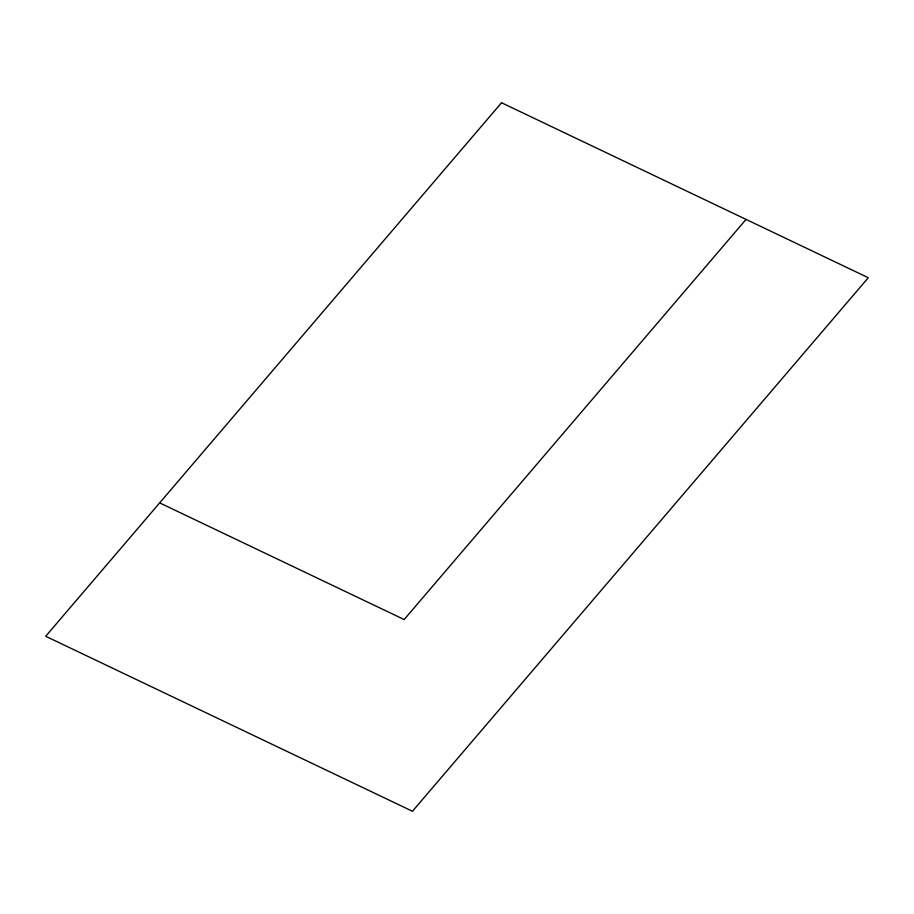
<?xml version="1.0" encoding="UTF-8"?>
<svg xmlns="http://www.w3.org/2000/svg" width="914" height="914" viewBox="0 0 914 914"><rect width="100%" height="100%" fill="white"/><g stroke="black" fill="none" stroke-linecap="round" stroke-linejoin="round"><path stroke-width="1.37" d="M746.053 219.406L404.159 619.543L159.664 502.883M501.546 102.745L45.7 636.27L412.454 811.255L868.3 277.73L501.546 102.745"/></g></svg>
